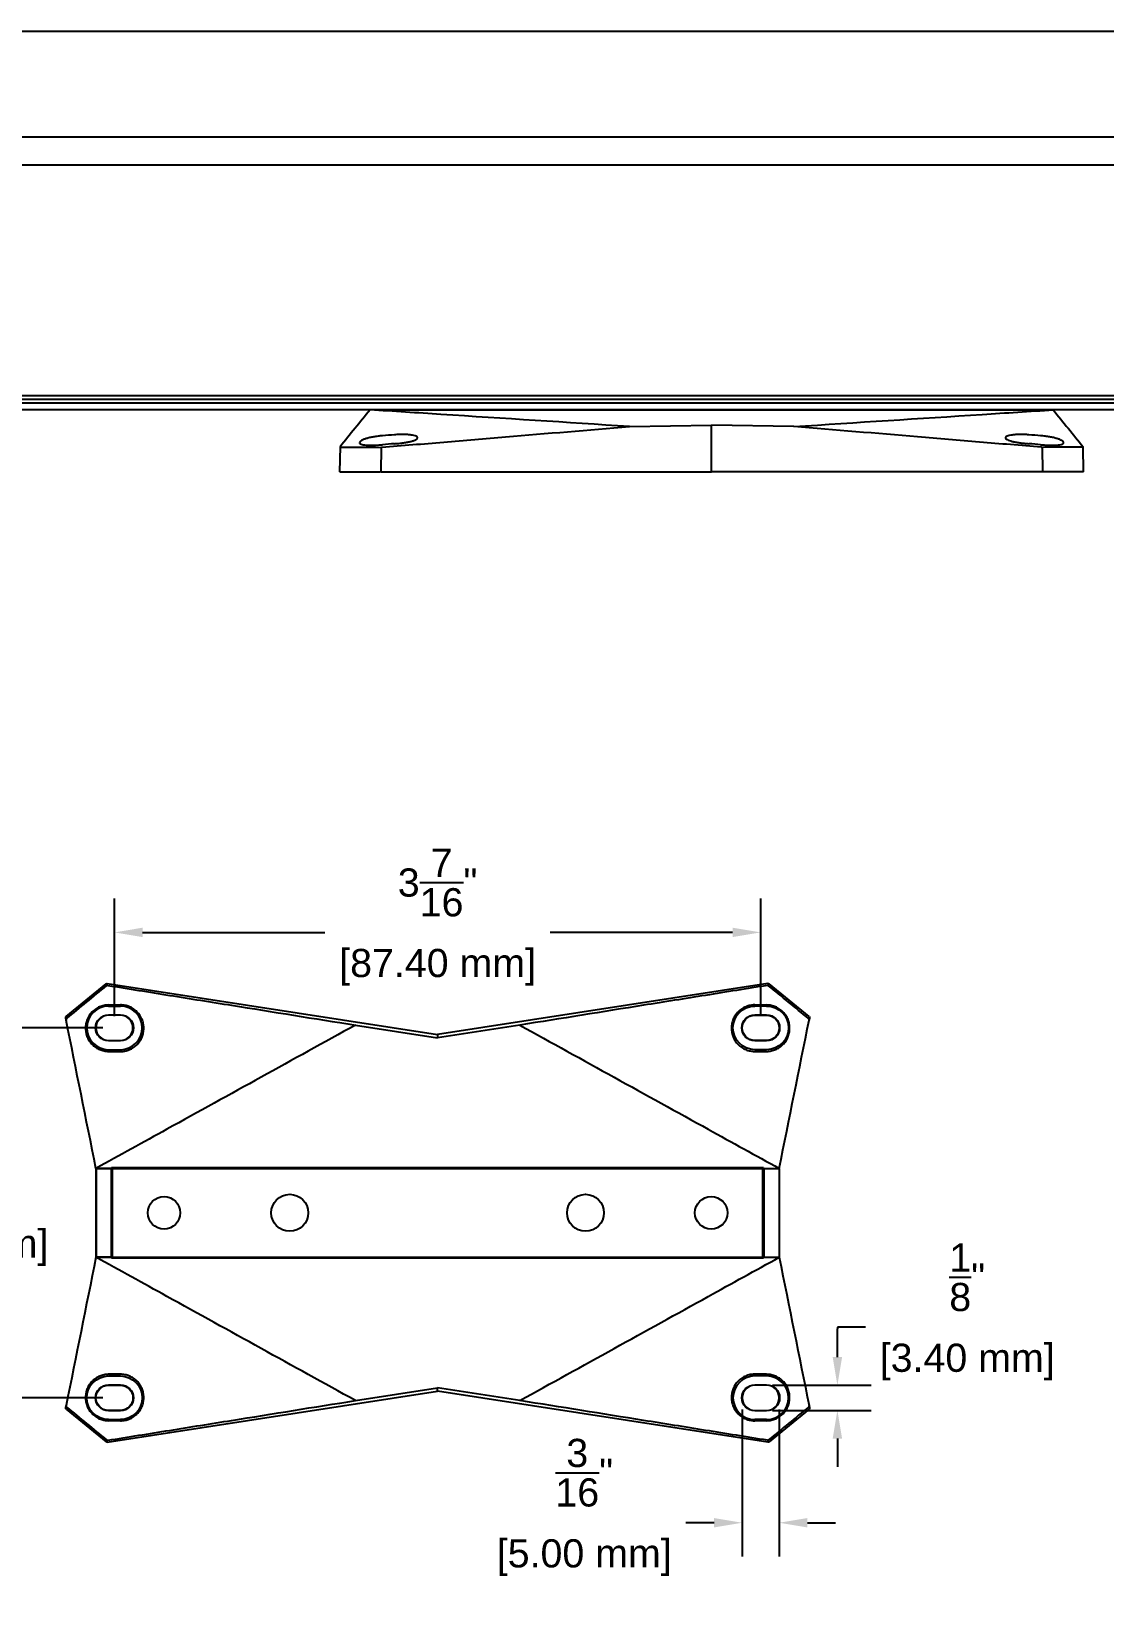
# Model space of a CAD drawing. Header units: inches. Extents: x -2 to 16.2, y -1 to 15.
# Drawn here: x 4.94 to 10.66, y 6.68 to 15.03 of the extents above; entities that cross this region are included whole.
import ezdxf

# ---------------------------------------------------------------- set-up
doc = ezdxf.new("R2010")
doc.units = ezdxf.units.IN
doc.header["$MEASUREMENT"] = 0
doc.layers.get('Defpoints').update_dxf_attribs({"color": 1})
doc.layers.add('Bracket', color=7, linetype='Continuous')
doc.layers.add('Graze 2.0', color=253, linetype='Continuous')
doc.styles.get("Standard").update_dxf_attribs({"font": 'Arial.ttf'})
doc.dimstyles.new('.1 DIM', dxfattribs={"dimscale": 0, "dimtxt": 0.15, "dimasz": 0.15, "dimexe": 0.18, "dimexo": 0.0625, "dimgap": 0.09, "dimtad": 0, "dimtih": 1, "dimtoh": 1, "dimdec": 5, "dimzin": 0, "dimdsep": 46, "dimlunit": 4, "dimtxsty": 'Standard', "dimcen": 0.09, "dimadec": 0, "dimazin": 0, "dimtfac": 1, "dimtdec": 5, "dimtofl": 0, "dimtmove": 0, "dimatfit": 3, "dimfxl": 1, "dimtolj": 1, "dimtzin": 0, "dimarcsym": 0})

# ---------------------------------------------------------------- blocks, each defined once
blk = doc.blocks.new('*D16')
at = {"layer": 'Defpoints', "color": 0, "lineweight": -2, "transparency": 16777216}
for p, q in [((5.3243, 9.7225), (4.3311, 9.7225)), ((4.5111, 9.5725), (4.5111, 9.1901)), ((4.5111, 7.9039), (4.5111, 8.2863)), ((5.3243, 7.7539), (4.3311, 7.7539))]:
    blk.add_line(p, q, dxfattribs=at)
at = {"layer": 'Defpoints', "color": 0, "transparency": 16777216}
for p in [(5.3868, 9.7225), (4.5111, 7.7539), (5.3868, 7.7539)]:
    blk.add_point(p, dxfattribs=at)
for points in [[(4.4861, 9.5725), (4.5361, 9.5725), (4.5111, 9.7225)], [(4.4861, 7.9039), (4.5361, 7.9039), (4.5111, 7.7539)]]:
    blk.add_solid(points, dxfattribs=at)
at = {"layer": 'Defpoints', "color": 0, "transparency": 16777216, "char_height": 0.15, "attachment_point": 5}
for s, insert in [('\\A1;1{\\H1x;\\S31/32;}"', (4.5111, 9.0047)), ('\\A1;[50.00 mm]', (4.5111, 8.5528))]:
    blk.add_mtext(s, dxfattribs=dict(at, insert=insert))
blk = doc.blocks.new('*D17')
at = {"layer": 'Defpoints', "color": 0, "lineweight": -2, "transparency": 16777216}
for p, q in [((5.3868, 9.785), (5.3868, 10.4106)), ((8.8276, 9.785), (8.8276, 10.4106)), ((5.5368, 10.2306), (6.5076, 10.2306)), ((8.6776, 10.2306), (7.7067, 10.2306))]:
    blk.add_line(p, q, dxfattribs=at)
at = {"layer": 'Defpoints', "color": 0, "transparency": 16777216}
for p in [(5.3868, 10.2306), (5.3868, 9.7225), (8.8276, 9.7225)]:
    blk.add_point(p, dxfattribs=at)
for points in [[(5.5368, 10.2556), (5.5368, 10.2056), (5.3868, 10.2306)], [(8.6776, 10.2556), (8.6776, 10.2056), (8.8276, 10.2306)]]:
    blk.add_solid(points, dxfattribs=at)
at = {"layer": 'Defpoints', "color": 0, "transparency": 16777216, "char_height": 0.15, "attachment_point": 5}
for s, insert in [('\\A1;3{\\H1x;\\S7/16;}"', (7.1072, 10.496)), ('\\A1;[87.40 mm]', (7.1072, 10.0451))]:
    blk.add_mtext(s, dxfattribs=dict(at, insert=insert))
blk = doc.blocks.new('*D18')
at = {"layer": 'Defpoints', "color": 0, "lineweight": -2, "transparency": 16777216}
for p, q in [((9.3858, 8.13), (9.2358, 8.13)), ((9.2358, 8.13), (9.2358, 8.1209)), ((9.2358, 7.9709), (9.2358, 8.1209)), ((8.8901, 7.8209), (9.4158, 7.8209)), ((8.8901, 7.687), (9.4158, 7.687)), ((9.2358, 7.537), (9.2358, 7.387))]:
    blk.add_line(p, q, dxfattribs=at)
at = {"layer": 'Defpoints', "color": 0, "transparency": 16777216}
for p in [(8.8276, 7.8209), (8.8276, 7.687), (9.2358, 7.687)]:
    blk.add_point(p, dxfattribs=at)
for points in [[(9.2108, 7.9709), (9.2608, 7.9709), (9.2358, 7.8209)], [(9.2108, 7.537), (9.2608, 7.537), (9.2358, 7.687)]]:
    blk.add_solid(points, dxfattribs=at)
at = {"layer": 'Defpoints', "color": 0, "transparency": 16777216, "char_height": 0.15, "attachment_point": 5}
for s, insert in [('\\A1;{\\H1x;\\S1/8;}"', (9.9271, 8.3954)), ('\\A1;[3.40 mm]', (9.9271, 7.9445))]:
    blk.add_mtext(s, dxfattribs=dict(at, insert=insert))
blk = doc.blocks.new('*D19')
at = {"layer": 'Defpoints', "color": 0, "lineweight": -2, "transparency": 16777216}
for p, q in [((8.7292, 7.6914), (8.7292, 6.909)), ((8.926, 7.6914), (8.926, 6.909)), ((8.5792, 7.089), (8.4292, 7.089)), ((9.076, 7.089), (9.226, 7.089))]:
    blk.add_line(p, q, dxfattribs=at)
at = {"layer": 'Defpoints', "color": 0, "transparency": 16777216}
for p in [(8.7292, 7.7539), (8.926, 7.7539), (8.7292, 7.089)]:
    blk.add_point(p, dxfattribs=at)
for points in [[(8.5792, 7.114), (8.5792, 7.064), (8.7292, 7.089)], [(9.076, 7.114), (9.076, 7.064), (8.926, 7.089)]]:
    blk.add_solid(points, dxfattribs=at)
at = {"layer": 'Defpoints', "color": 0, "transparency": 16777216, "char_height": 0.15, "attachment_point": 5}
for s, insert in [('\\A1;{\\H1x;\\S3/16;}"', (7.888, 7.3555)), ('\\A1;[5.00 mm]', (7.888, 6.9036))]:
    blk.add_mtext(s, dxfattribs=dict(at, insert=insert))

msp = doc.modelspace()

# ---------------------------------------------------------------- linework, layer by layer
at = {"layer": 'Bracket'}
for p, q in [((6.747282, 13.011485), (6.747282, 13.011485)), ((6.747287, 13.011485), (6.747282, 13.011485)), ((6.747283, 13.011485), (6.747285, 13.011485)), ((6.747287, 13.011485), (6.747285, 13.011485)), ((6.830047, 13.011485), (6.747287, 13.011485)), ((6.830047, 13.011485), (6.830055, 13.011042)), ((6.830055, 13.011042), (10.302214, 13.011042)), ((10.302214, 13.011042), (10.302222, 13.011485)), ((10.302222, 13.011485), (10.384982, 13.011485)), ((10.384982, 13.011485), (10.384984, 13.011485)), ((10.384982, 13.011485), (10.384986, 13.011485)), ((10.384986, 13.011485), (10.384984, 13.011485)), ((10.384986, 13.011485), (10.384986, 13.011485)), ((8.128543, 12.922494), (8.566134, 12.930445)), ((8.566134, 12.680777), (8.566134, 12.930445)), ((9.003726, 12.922494), (8.566134, 12.930445)), ((6.587818, 12.814098), (6.585732, 12.680777)), ((6.806787, 12.811813), (6.804147, 12.680777)), ((10.325482, 12.811813), (10.328122, 12.680777)), ((10.544419, 12.814227), (10.544289, 12.814449)), ((10.544451, 12.814093), (10.544451, 12.814098)), ((10.544451, 12.814093), (10.544451, 12.814098)), ((10.544451, 12.814093), (10.544451, 12.814098)), ((10.546536, 12.680777), (10.544451, 12.814094)), ((6.588624, 12.680777), (6.585732, 12.680777)), ((6.588624, 12.680777), (6.801436, 12.680777)), ((6.807609, 12.680777), (6.801436, 12.680777)), ((6.807609, 12.680777), (8.566134, 12.680777)), ((10.32466, 12.680777), (8.566134, 12.680777)), ((10.330833, 12.680777), (10.32466, 12.680777)), ((10.543644, 12.680777), (10.330833, 12.680777)), ((10.546536, 12.680777), (10.543644, 12.680777)), ((5.129682, 9.782396), (5.342493, 9.95654)), ((5.348043, 9.948354), (5.345401, 9.958039)), ((5.348667, 9.958224), (7.107192, 9.686651)), ((8.865717, 9.958224), (7.107192, 9.686651)), ((8.868983, 9.958039), (8.866341, 9.948354)), ((9.084702, 9.782396), (8.871891, 9.95654)), ((5.129037, 9.76435), (5.126946, 9.774717)), ((5.355269, 9.83868), (5.418261, 9.83868)), ((5.355269, 9.79174), (5.418261, 9.79174)), ((5.418261, 9.789467), (5.355269, 9.789467)), ((8.859115, 9.83868), (8.796123, 9.83868)), ((8.796123, 9.79174), (8.859115, 9.79174)), ((8.796123, 9.789467), (8.859115, 9.789467)), ((9.087438, 9.774717), (9.085347, 9.76435)), ((6.6696, 9.737126), (7.107192, 9.668985)), ((7.544784, 9.737126), (7.107192, 9.668985)), ((7.107192, 9.686651), (7.107192, 9.668985)), ((5.355269, 9.655609), (5.418261, 9.655609)), ((5.418261, 9.653336), (5.355269, 9.653336)), ((5.355269, 9.606397), (5.418261, 9.606397)), ((8.859115, 9.655609), (8.796123, 9.655609)), ((8.859115, 9.653336), (8.796123, 9.653336)), ((8.859115, 9.606397), (8.796123, 9.606397)), ((5.28833, 8.974461), (5.28833, 8.502021)), ((5.288345, 8.974511), (5.28834, 8.974511)), ((5.28834, 8.97451), (5.28834, 8.974511)), ((5.28834, 8.97451), (5.288345, 8.974511)), ((5.28834, 8.97451), (5.288342, 8.97451)), ((5.28834, 8.97451), (5.288345, 8.974508)), ((5.28834, 8.97451), (5.28834, 8.974508)), ((5.288345, 8.974508), (5.28834, 8.974508)), ((5.288345, 8.974511), (5.288342, 8.97451)), ((5.288345, 8.974508), (5.288342, 8.97451)), ((5.371105, 8.974511), (5.288345, 8.974511)), ((5.371105, 8.974508), (5.288345, 8.974508)), ((5.288431, 8.974461), (5.371105, 8.974461)), ((5.288431, 8.974461), (5.288431, 8.502021)), ((5.371112, 8.978309), (5.371105, 8.974511)), ((5.371105, 8.974508), (5.371105, 8.974461)), ((5.371105, 8.502021), (5.371105, 8.974461)), ((5.371112, 8.978309), (5.374912, 8.97451)), ((8.843272, 8.978309), (5.371112, 8.978309)), ((5.374912, 8.97451), (5.374912, 8.501972)), ((5.374912, 8.97451), (8.839472, 8.97451)), ((8.843272, 8.978309), (8.839472, 8.97451)), ((8.839472, 8.501972), (8.839472, 8.97451)), ((8.843279, 8.974511), (8.843272, 8.978309)), ((8.843279, 8.974511), (8.926039, 8.974511)), ((8.843279, 8.974461), (8.843279, 8.974508)), ((8.843279, 8.974508), (8.926039, 8.974508)), ((8.843279, 8.974461), (8.925953, 8.974461)), ((8.843279, 8.974461), (8.843279, 8.502021)), ((8.925953, 8.974461), (8.925953, 8.502021)), ((8.926039, 8.974511), (8.926044, 8.974511)), ((8.926039, 8.974511), (8.926042, 8.97451)), ((8.926044, 8.97451), (8.926039, 8.974511)), ((8.926039, 8.974508), (8.926042, 8.97451)), ((8.926044, 8.97451), (8.926039, 8.974508)), ((8.926039, 8.974508), (8.926044, 8.974508)), ((8.926044, 8.97451), (8.926042, 8.97451)), ((8.926044, 8.97451), (8.926044, 8.974511)), ((8.926044, 8.97451), (8.926044, 8.974508)), ((8.926054, 8.974461), (8.926054, 8.502021)), ((5.28834, 8.501972), (5.28834, 8.501973)), ((5.28834, 8.501972), (5.288345, 8.501973)), ((5.288345, 8.501973), (5.28834, 8.501973)), ((5.28834, 8.501972), (5.288342, 8.501972)), ((5.28834, 8.501972), (5.28834, 8.501971)), ((5.28834, 8.501972), (5.288345, 8.501971)), ((5.288345, 8.501971), (5.28834, 8.501971)), ((5.288345, 8.501973), (5.288342, 8.501972)), ((5.288345, 8.501971), (5.288342, 8.501972)), ((5.371105, 8.501973), (5.288345, 8.501973)), ((5.371105, 8.501971), (5.288345, 8.501971)), ((5.288431, 8.502021), (5.371105, 8.502021)), ((5.371105, 8.502021), (5.371105, 8.501973)), ((5.371105, 8.501971), (5.371112, 8.498172)), ((5.371112, 8.498172), (5.374912, 8.501972)), ((5.371112, 8.498172), (8.843272, 8.498172)), ((5.374912, 8.501972), (8.839472, 8.501972)), ((8.843272, 8.498172), (8.839472, 8.501972)), ((8.843272, 8.498172), (8.843279, 8.501971)), ((8.843279, 8.501973), (8.843279, 8.502021)), ((8.843279, 8.502021), (8.925953, 8.502021)), ((8.843279, 8.501973), (8.926039, 8.501973)), ((8.843279, 8.501971), (8.926039, 8.501971)), ((8.926039, 8.501973), (8.926044, 8.501973)), ((8.926039, 8.501973), (8.926042, 8.501972)), ((8.926044, 8.501972), (8.926039, 8.501973)), ((8.926039, 8.501971), (8.926042, 8.501972)), ((8.926044, 8.501972), (8.926039, 8.501971)), ((8.926039, 8.501971), (8.926044, 8.501971)), ((8.926044, 8.501972), (8.926042, 8.501972)), ((8.926044, 8.501972), (8.926044, 8.501973)), ((8.926044, 8.501972), (8.926044, 8.501971)), ((5.355269, 7.870085), (5.418261, 7.870085)), ((8.859115, 7.870085), (8.796123, 7.870085)), ((5.348667, 7.518258), (7.107192, 7.789831)), ((5.355269, 7.823145), (5.418261, 7.823145)), ((5.355269, 7.820872), (5.418261, 7.820872)), ((6.6696, 7.739355), (7.107192, 7.807496)), ((7.107192, 7.789831), (7.107192, 7.807496)), ((7.544784, 7.739355), (7.107192, 7.807496)), ((8.865717, 7.518258), (7.107192, 7.789831)), ((8.796123, 7.823145), (8.859115, 7.823145)), ((8.859115, 7.820872), (8.796123, 7.820872)), ((5.126946, 7.701764), (5.129037, 7.712131)), ((5.129682, 7.694086), (5.342493, 7.519941)), ((5.418261, 7.687014), (5.355269, 7.687014)), ((5.418261, 7.684741), (5.355269, 7.684741)), ((8.796123, 7.687014), (8.859115, 7.687014)), ((8.859115, 7.684741), (8.796123, 7.684741)), ((9.084702, 7.694086), (8.871891, 7.519941)), ((9.085347, 7.712131), (9.087438, 7.701764)), ((5.355269, 7.637802), (5.418261, 7.637802)), ((8.859115, 7.637802), (8.796123, 7.637802)), ((5.345401, 7.518442), (5.348043, 7.528128)), ((8.866341, 7.528127), (8.868983, 7.518442))]:
    msp.add_line(p, q, dxfattribs=at)
for centre, radius in [((5.650502, 8.738236), 0.086614), ((6.319792, 8.73829), 0.098425), ((7.894592, 8.73829), 0.098425), ((8.563882, 8.738236), 0.086614)]:
    msp.add_circle(centre, radius, dxfattribs=at)
for centre, radius, start, end in [((5.355269, 9.722538), 0.116141, 90, 270), ((5.355269, 9.722538), 0.066929, 90, 270), ((5.418261, 9.722538), 0.116141, 270, 90), ((5.418261, 9.722538), 0.066929, 270, 90), ((8.796123, 7.753943), 0.116141, 90, 270), ((8.859115, 7.753943), 0.116141, 270, 90), ((8.796123, 7.753943), 0.066929, 90, 270), ((8.859115, 7.753943), 0.066929, 270, 90)]:
    msp.add_arc(centre, radius, start, end, dxfattribs=at)
at = {"layer": 'Bracket', "extrusion": (0, 6.12303e-17, -1)}
for centre, radius, start, end in [((-5.355269, 9.722538), 0.069202, 270, 90), ((-5.418261, 9.722538), 0.069202, 90, 270), ((-8.796123, 9.722538), 0.116141, 270, 90), ((-8.796123, 9.722538), 0.069202, 270, 90), ((-8.859115, 9.722538), 0.116141, 90, 270), ((-8.859115, 9.722538), 0.069202, 90, 270), ((-5.355269, 7.753943), 0.069202, 270, 90), ((-5.418261, 7.753943), 0.069202, 90, 270), ((-8.796123, 7.753943), 0.069202, 270, 90), ((-8.859115, 7.753943), 0.069202, 90, 270)]:
    msp.add_arc(centre, radius, start, end, dxfattribs=at)
at = {"layer": 'Bracket', "extrusion": (0, 0, -1)}
for centre, radius, start, end in [((-8.796123, 9.722538), 0.066929, 270, 90), ((-8.859115, 9.722538), 0.066929, 90, 270), ((-5.355269, 7.753943), 0.116141, 270, 90), ((-5.418261, 7.753943), 0.116141, 90, 270), ((-5.355269, 7.753943), 0.066929, 270, 90), ((-5.418261, 7.753943), 0.066929, 90, 270)]:
    msp.add_arc(centre, radius, start, end, dxfattribs=at)
at = {"layer": 'Bracket', "extrusion": (-6.16298e-33, -1.4456e-16, -1)}
for centre, major_axis in [((5.347479, 9.95042), (0.002078, -0.007619)), ((8.866905, 7.526061), (-0.002078, 0.007619))]:
    msp.add_ellipse(centre, major_axis=major_axis, ratio=0.99708165, start_param=2.72316686, end_param=3.56001844, dxfattribs=at)
at = {"layer": 'Bracket', "extrusion": (6.16298e-33, -1.4456e-16, -1)}
for centre, major_axis in [((8.866905, 9.95042), (-0.002078, -0.007619)), ((5.347479, 7.526061), (0.002078, 0.007619))]:
    msp.add_ellipse(centre, major_axis=major_axis, ratio=0.99708165, start_param=2.72316686, end_param=3.56001844, dxfattribs=at)
at = {"layer": 'Bracket', "extrusion": (1.84889e-32, -1.4456e-16, -1)}
msp.add_ellipse((5.134665, 9.776274), major_axis=(0.001562, -0.007743), ratio=0.99688488, start_param=1.57079633, end_param=2.65609944, dxfattribs=at)
at = {"layer": 'Bracket', "extrusion": (-1.84889e-32, -1.4456e-16, -1)}
msp.add_ellipse((9.079719, 9.776274), major_axis=(-0.001562, -0.007743), ratio=0.99688488, start_param=3.62708587, end_param=4.71238898, dxfattribs=at)
at = {"layer": 'Bracket', "extrusion": (2.46519e-32, -1.4456e-16, -1)}
msp.add_ellipse((5.134665, 7.700207), major_axis=(0.001562, 0.007743), ratio=0.99688488, start_param=3.62708587, end_param=4.71238898, dxfattribs=at)
at = {"layer": 'Bracket', "extrusion": (8.01187e-32, -1.4456e-16, -1)}
msp.add_ellipse((9.079719, 7.700207), major_axis=(-0.001562, 0.007743), ratio=0.99688488, start_param=1.57079633, end_param=2.65609944, dxfattribs=at)
at = {"layer": 'Bracket'}
for points in [[(6.747282, 13.011485), (6.694181, 12.945806), (6.64108, 12.880128), (6.58798, 12.814449)], [(6.747282, 13.011485), (6.747279, 13.011481), (6.747276, 13.011477), (6.747273, 13.011473)], [(10.384986, 13.011485), (10.438087, 12.945806), (10.491188, 12.880128), (10.544289, 12.814449)], [(10.384986, 13.011485), (10.38499, 13.011481), (10.384993, 13.011477), (10.384996, 13.011473)], [(6.877203, 12.878571), (6.856202, 12.876955), (6.835205, 12.875297), (6.814211, 12.873584)], [(10.318057, 12.873584), (10.297064, 12.875297), (10.276066, 12.876955), (10.255065, 12.878571)], [(6.58798, 12.814449), (6.587414, 12.81375), (6.588414, 12.813248), (6.590696, 12.813227)], [(6.590696, 12.813227), (6.661814, 12.812558), (6.732942, 12.812112), (6.804075, 12.811753)], [(6.804075, 12.811753), (6.805791, 12.811745), (6.808071, 12.81185), (6.810254, 12.812038)], [(6.877203, 12.830904), (6.8562, 12.829317), (6.835202, 12.827663), (6.814211, 12.825912)], [(10.318057, 12.825912), (10.297067, 12.827663), (10.276068, 12.829317), (10.255065, 12.830904)], [(10.322015, 12.812038), (10.324197, 12.81185), (10.326477, 12.811745), (10.328194, 12.811753)], [(10.541573, 12.813227), (10.470455, 12.812558), (10.399327, 12.812112), (10.328194, 12.811753)], [(10.541573, 12.813227), (10.543421, 12.813244), (10.54443, 12.813578), (10.544443, 12.814077)], [(5.131754, 9.772123), (5.202871, 9.83038), (5.274, 9.888625), (5.345132, 9.946865)], [(5.351311, 9.948528), (5.349129, 9.948878), (5.346849, 9.948271), (5.345132, 9.946865)], [(8.869252, 9.946865), (8.867535, 9.948271), (8.865255, 9.948878), (8.863073, 9.948528)], [(9.08263, 9.772123), (9.011513, 9.83038), (8.940384, 9.888625), (8.869252, 9.946865)], [(5.131754, 9.772123), (5.129475, 9.770257), (5.128472, 9.767151), (5.129037, 9.76435)], [(5.28834, 8.974511), (5.235239, 9.237791), (5.182138, 9.50107), (5.129037, 9.76435)], [(5.355269, 9.844277), (5.376259, 9.8444), (5.397258, 9.844515), (5.418261, 9.844626)], [(8.796123, 9.844626), (8.817126, 9.844515), (8.838125, 9.8444), (8.859115, 9.844277)], [(8.926044, 8.974511), (8.979145, 9.237791), (9.032246, 9.50107), (9.085347, 9.76435)], [(9.085347, 9.76435), (9.085912, 9.767155), (9.084912, 9.770254), (9.08263, 9.772123)], [(5.355269, 9.597465), (5.376262, 9.597346), (5.39726, 9.59723), (5.418261, 9.597117)], [(8.796123, 9.597117), (8.817124, 9.59723), (8.838122, 9.597346), (8.859115, 9.597465)], [(5.28834, 8.974508), (5.288337, 8.974492), (5.288333, 8.974477), (5.28833, 8.974461)], [(5.288431, 8.974461), (5.288397, 8.974461), (5.288364, 8.974461), (5.28833, 8.974461)], [(5.288431, 8.974461), (5.288402, 8.974477), (5.288373, 8.974492), (5.288345, 8.974508)], [(8.925953, 8.974461), (8.925982, 8.974477), (8.926011, 8.974492), (8.926039, 8.974508)], [(8.926054, 8.974461), (8.92602, 8.974461), (8.925987, 8.974461), (8.925953, 8.974461)], [(8.926044, 8.974508), (8.926047, 8.974492), (8.926051, 8.974477), (8.926054, 8.974461)], [(5.28834, 8.501971), (5.235239, 8.238691), (5.182138, 7.975411), (5.129037, 7.712131)], [(5.288431, 8.502021), (5.288397, 8.502021), (5.288364, 8.502021), (5.28833, 8.502021)], [(5.28834, 8.501973), (5.288337, 8.501989), (5.288333, 8.502005), (5.28833, 8.502021)], [(5.288431, 8.502021), (5.288402, 8.502005), (5.288373, 8.501989), (5.288345, 8.501973)], [(8.925953, 8.502021), (8.925982, 8.502005), (8.926011, 8.501989), (8.926039, 8.501973)], [(8.926054, 8.502021), (8.92602, 8.502021), (8.925987, 8.502021), (8.925953, 8.502021)], [(8.926044, 8.501973), (8.926047, 8.501989), (8.926051, 8.502005), (8.926054, 8.502021)], [(8.926044, 8.501971), (8.979145, 8.238691), (9.032246, 7.975411), (9.085347, 7.712131)], [(5.418261, 7.879365), (5.39726, 7.879252), (5.376262, 7.879136), (5.355269, 7.879016)], [(8.859115, 7.879016), (8.838122, 7.879136), (8.817124, 7.879252), (8.796123, 7.879365)], [(5.129037, 7.712131), (5.128472, 7.709326), (5.129472, 7.706227), (5.131754, 7.704358)], [(5.131754, 7.704358), (5.202871, 7.646102), (5.274, 7.587857), (5.345132, 7.529616)], [(9.08263, 7.704358), (9.011513, 7.646102), (8.940384, 7.587857), (8.869252, 7.529616)], [(9.08263, 7.704358), (9.084909, 7.706224), (9.085912, 7.70933), (9.085347, 7.712131)], [(5.418261, 7.631855), (5.397258, 7.631966), (5.376259, 7.632082), (5.355269, 7.632204)], [(8.859115, 7.632204), (8.838125, 7.632082), (8.817126, 7.631966), (8.796123, 7.631855)], [(5.345132, 7.529616), (5.346849, 7.528211), (5.349129, 7.527603), (5.351311, 7.527953)], [(8.863073, 7.527953), (8.865255, 7.527603), (8.867535, 7.528211), (8.869252, 7.529616)]]:
    msp.add_open_spline(points, degree=3, dxfattribs=at)
for points, knots in [([(8.128543, 12.922494), (7.794093, 12.944042), (7.459642, 12.96559), (6.999224, 12.995254), (6.873255, 13.003369), (6.747287, 13.011485)], [0, 0, 0, 0, 0.72640451, 0.72640451, 1, 1, 1, 1]), ([(9.003726, 12.922494), (9.338176, 12.944042), (9.672626, 12.96559), (10.133045, 12.995254), (10.259013, 13.003369), (10.384982, 13.011485)], [0, 0, 0, 0, 0.72640451, 0.72640451, 1, 1, 1, 1]), ([(6.814211, 12.873584), (6.806022, 12.872916), (6.797993, 12.872079), (6.782243, 12.870084), (6.774439, 12.86891), (6.759618, 12.866304), (6.752609, 12.864879), (6.739374, 12.861794), (6.733139, 12.860124), (6.721965, 12.856694), (6.716953, 12.854917), (6.708095, 12.851253), (6.704331, 12.849395), (6.698246, 12.845725), (6.695886, 12.843891), (6.69266, 12.840307), (6.691821, 12.838595), (6.691653, 12.835348), (6.692345, 12.833797), (6.695277, 12.830991), (6.697491, 12.829736), (6.703425, 12.827525), (6.707194, 12.826566), (6.715972, 12.825022), (6.720999, 12.824424), (6.732364, 12.823552), (6.738653, 12.823286), (6.752007, 12.823064), (6.75918, 12.823106), (6.774237, 12.823469), (6.781971, 12.823785), (6.797836, 12.824662), (6.806023, 12.825229), (6.814211, 12.825912)], [0, 0, 0, 0, 0.0625, 0.0625, 0.125, 0.125, 0.1875, 0.1875, 0.25, 0.25, 0.3125, 0.3125, 0.375, 0.375, 0.4375, 0.4375, 0.5, 0.5, 0.5625, 0.5625, 0.625, 0.625, 0.6875, 0.6875, 0.75, 0.75, 0.8125, 0.8125, 0.875, 0.875, 0.9375, 0.9375, 1, 1, 1, 1]), ([(6.810254, 12.812038), (6.920089, 12.821481), (7.029944, 12.830715), (7.249655, 12.849163), (7.359514, 12.85835), (7.689094, 12.885882), (7.908818, 12.904191), (8.128543, 12.922494)], [0, 0, 0, 0, 0.25, 0.25, 0.5, 0.5, 1, 1, 1, 1]), ([(6.877203, 12.830904), (6.885464, 12.831529), (6.893578, 12.832264), (6.909526, 12.83396), (6.917444, 12.834932), (6.932501, 12.837066), (6.939634, 12.838223), (6.953118, 12.840731), (6.95948, 12.84209), (6.970876, 12.844906), (6.975989, 12.846377), (6.985019, 12.849457), (6.988841, 12.851037), (6.995011, 12.854223), (6.997396, 12.855851), (7.000613, 12.859099), (7.001433, 12.860695), (7.001529, 12.86383), (7.000781, 12.865384), (6.997738, 12.868318), (6.995462, 12.869704), (6.989382, 12.872304), (6.985545, 12.873519), (6.976637, 12.875656), (6.971537, 12.876594), (6.959992, 12.878187), (6.953651, 12.878824), (6.940132, 12.87975), (6.932843, 12.880045), (6.917625, 12.88026), (6.909805, 12.880183), (6.893748, 12.879659), (6.885465, 12.879207), (6.877203, 12.878571)], [0, 0, 0, 0, 0.0625, 0.0625, 0.125, 0.125, 0.1875, 0.1875, 0.25, 0.25, 0.3125, 0.3125, 0.375, 0.375, 0.4375, 0.4375, 0.5, 0.5, 0.5625, 0.5625, 0.625, 0.625, 0.6875, 0.6875, 0.75, 0.75, 0.8125, 0.8125, 0.875, 0.875, 0.9375, 0.9375, 1, 1, 1, 1]), ([(10.322015, 12.812038), (10.21218, 12.821481), (10.102325, 12.830715), (9.882614, 12.849163), (9.772755, 12.85835), (9.443175, 12.885882), (9.223451, 12.904191), (9.003726, 12.922494)], [0, 0, 0, 0, 0.25, 0.25, 0.5, 0.5, 1, 1, 1, 1]), ([(10.255065, 12.878571), (10.246806, 12.879206), (10.238671, 12.879652), (10.22264, 12.88018), (10.214658, 12.88026), (10.199499, 12.880046), (10.192307, 12.879759), (10.178695, 12.878832), (10.172301, 12.878188), (10.155136, 12.875826), (10.145972, 12.873615), (10.136856, 12.869729), (10.134526, 12.868315), (10.131483, 12.865378), (10.130746, 12.863857), (10.130828, 12.860711), (10.13167, 12.859084), (10.134861, 12.855863), (10.137203, 12.854254), (10.146538, 12.849425), (10.155575, 12.846345), (10.17282, 12.842081), (10.179054, 12.840751), (10.192474, 12.83825), (10.19975, 12.837069), (10.214783, 12.834938), (10.222541, 12.833983), (10.238542, 12.832278), (10.246806, 12.831529), (10.255065, 12.830904)], [0, 0, 0, 0, 0.0625, 0.0625, 0.125, 0.125, 0.1875, 0.1875, 0.25, 0.25, 0.375, 0.375, 0.4375, 0.4375, 0.5, 0.5, 0.5625, 0.5625, 0.625, 0.625, 0.75, 0.75, 0.8125, 0.8125, 0.875, 0.875, 0.9375, 0.9375, 1, 1, 1, 1]), ([(10.318057, 12.825912), (10.326244, 12.825229), (10.334297, 12.824671), (10.350146, 12.823792), (10.358026, 12.823469), (10.373007, 12.823107), (10.380108, 12.823064), (10.393532, 12.823283), (10.399856, 12.823551), (10.416797, 12.824844), (10.425819, 12.826408), (10.434731, 12.829714), (10.436994, 12.830992), (10.439926, 12.8338), (10.440611, 12.835322), (10.440455, 12.838581), (10.43959, 12.840329), (10.436392, 12.843879), (10.434065, 12.845698), (10.427929, 12.849402), (10.424147, 12.851263), (10.415386, 12.854889), (10.410368, 12.856674), (10.399071, 12.860142), (10.392951, 12.861778), (10.379789, 12.864851), (10.372666, 12.866301), (10.357835, 12.868909), (10.350185, 12.870062), (10.334417, 12.872064), (10.326246, 12.872916), (10.318057, 12.873584)], [0, 0, 0, 0, 0.0625, 0.0625, 0.125, 0.125, 0.1875, 0.1875, 0.25, 0.25, 0.375, 0.375, 0.4375, 0.4375, 0.5, 0.5, 0.5625, 0.5625, 0.625, 0.625, 0.6875, 0.6875, 0.75, 0.75, 0.8125, 0.8125, 0.875, 0.875, 0.9375, 0.9375, 1, 1, 1, 1]), ([(5.351311, 9.948528), (5.461147, 9.930898), (5.571001, 9.913279), (5.790712, 9.878043), (5.900572, 9.860428), (6.230152, 9.807582), (6.449876, 9.772354), (6.6696, 9.737126)], [0, 0, 0, 0, 0.25, 0.25, 0.5, 0.5, 1, 1, 1, 1]), ([(8.863073, 9.948528), (8.753237, 9.930898), (8.643383, 9.913279), (8.423672, 9.878043), (8.313812, 9.860428), (7.984232, 9.807582), (7.764508, 9.772354), (7.544784, 9.737126)], [0, 0, 0, 0, 0.25, 0.25, 0.5, 0.5, 1, 1, 1, 1]), ([(5.355269, 9.844277), (5.347082, 9.844229), (5.339029, 9.843373), (5.323181, 9.840097), (5.3153, 9.837636), (5.300319, 9.831255), (5.293218, 9.827361), (5.279794, 9.818169), (5.27347, 9.812841), (5.25653, 9.795441), (5.247507, 9.781479), (5.238595, 9.7591), (5.236333, 9.751271), (5.233401, 9.735482), (5.232716, 9.727552), (5.232872, 9.711621), (5.233736, 9.703583), (5.236934, 9.688079), (5.239261, 9.68053), (5.245397, 9.665842), (5.249179, 9.658802), (5.257941, 9.645679), (5.262958, 9.639521), (5.274255, 9.628146), (5.280375, 9.623082), (5.293537, 9.614172), (5.300661, 9.610294), (5.315492, 9.60403), (5.323141, 9.601649), (5.338909, 9.598386), (5.34708, 9.597512), (5.355269, 9.597465)], [0, 0, 0, 0, 0.0625, 0.0625, 0.125, 0.125, 0.1875, 0.1875, 0.25, 0.25, 0.375, 0.375, 0.4375, 0.4375, 0.5, 0.5, 0.5625, 0.5625, 0.625, 0.625, 0.6875, 0.6875, 0.75, 0.75, 0.8125, 0.8125, 0.875, 0.875, 0.9375, 0.9375, 1, 1, 1, 1]), ([(5.418261, 9.597117), (5.426521, 9.597072), (5.434656, 9.597849), (5.450686, 9.600989), (5.458669, 9.603396), (5.473828, 9.609684), (5.481019, 9.613543), (5.494631, 9.622688), (5.501025, 9.627986), (5.518191, 9.64533), (5.527354, 9.659268), (5.53647, 9.681702), (5.538801, 9.689575), (5.541843, 9.705432), (5.54258, 9.713422), (5.542498, 9.729524), (5.541656, 9.737653), (5.538466, 9.753357), (5.536123, 9.76102), (5.526788, 9.783424), (5.517751, 9.796944), (5.500506, 9.814183), (5.494272, 9.819294), (5.480852, 9.828268), (5.473577, 9.832162), (5.458544, 9.838374), (5.450786, 9.840719), (5.434784, 9.843874), (5.42652, 9.84467), (5.418261, 9.844626)], [0, 0, 0, 0, 0.0625, 0.0625, 0.125, 0.125, 0.1875, 0.1875, 0.25, 0.25, 0.375, 0.375, 0.4375, 0.4375, 0.5, 0.5, 0.5625, 0.5625, 0.625, 0.625, 0.75, 0.75, 0.8125, 0.8125, 0.875, 0.875, 0.9375, 0.9375, 1, 1, 1, 1]), ([(8.796123, 9.844626), (8.787862, 9.84467), (8.779748, 9.843891), (8.7638, 9.840771), (8.755883, 9.838389), (8.740825, 9.832171), (8.733692, 9.828363), (8.720208, 9.81937), (8.713847, 9.814149), (8.70245, 9.802762), (8.697338, 9.796552), (8.688307, 9.783082), (8.684485, 9.775945), (8.678316, 9.761163), (8.67593, 9.753418), (8.672713, 9.737576), (8.671893, 9.729604), (8.671798, 9.713561), (8.672545, 9.705403), (8.675588, 9.689558), (8.677865, 9.681845), (8.683945, 9.666839), (8.687781, 9.659532), (8.69669, 9.646), (8.701789, 9.639686), (8.713334, 9.628001), (8.719676, 9.622752), (8.733194, 9.613645), (8.740484, 9.609717), (8.755701, 9.603399), (8.763522, 9.601035), (8.779578, 9.597867), (8.787862, 9.597072), (8.796123, 9.597117)], [0, 0, 0, 0, 0.0625, 0.0625, 0.125, 0.125, 0.1875, 0.1875, 0.25, 0.25, 0.3125, 0.3125, 0.375, 0.375, 0.4375, 0.4375, 0.5, 0.5, 0.5625, 0.5625, 0.625, 0.625, 0.6875, 0.6875, 0.75, 0.75, 0.8125, 0.8125, 0.875, 0.875, 0.9375, 0.9375, 1, 1, 1, 1]), ([(8.859115, 9.597465), (8.867305, 9.597512), (8.875333, 9.598367), (8.891084, 9.601606), (8.898888, 9.604029), (8.913708, 9.610287), (8.920718, 9.614094), (8.933952, 9.623035), (8.940188, 9.628205), (8.951361, 9.639456), (8.956373, 9.645579), (8.965232, 9.658837), (8.968996, 9.665869), (8.975081, 9.680422), (8.97744, 9.688026), (8.980666, 9.703678), (8.981506, 9.711557), (8.981673, 9.727424), (8.980981, 9.7355), (8.978049, 9.751278), (8.975835, 9.75896), (8.969902, 9.773908), (8.966132, 9.781224), (8.957354, 9.794784), (8.952328, 9.801106), (8.940962, 9.812803), (8.934674, 9.818101), (8.921319, 9.827267), (8.914147, 9.831217), (8.899089, 9.837637), (8.891356, 9.840056), (8.87549, 9.843355), (8.867303, 9.844229), (8.859115, 9.844277)], [0, 0, 0, 0, 0.0625, 0.0625, 0.125, 0.125, 0.1875, 0.1875, 0.25, 0.25, 0.3125, 0.3125, 0.375, 0.375, 0.4375, 0.4375, 0.5, 0.5, 0.5625, 0.5625, 0.625, 0.625, 0.6875, 0.6875, 0.75, 0.75, 0.8125, 0.8125, 0.875, 0.875, 0.9375, 0.9375, 1, 1, 1, 1]), ([(6.6696, 9.737126), (6.33515, 9.55247), (6.0007, 9.367815), (5.540282, 9.11361), (5.414313, 9.04406), (5.288345, 8.974511)], [0, 0, 0, 0, 0.72640451, 0.72640451, 1, 1, 1, 1]), ([(7.544784, 9.737126), (7.879234, 9.55247), (8.213684, 9.367815), (8.674102, 9.11361), (8.800071, 9.04406), (8.926039, 8.974511)], [0, 0, 0, 0, 0.72640451, 0.72640451, 1, 1, 1, 1]), ([(6.6696, 7.739355), (6.33515, 7.924011), (6.0007, 8.108667), (5.540282, 8.362872), (5.414313, 8.432421), (5.288345, 8.501971)], [0, 0, 0, 0, 0.72640451, 0.72640451, 1, 1, 1, 1]), ([(7.544784, 7.739355), (7.879234, 7.924011), (8.213684, 8.108667), (8.674102, 8.362872), (8.800071, 8.432421), (8.926039, 8.501971)], [0, 0, 0, 0, 0.72640451, 0.72640451, 1, 1, 1, 1]), ([(5.355269, 7.879016), (5.347079, 7.878969), (5.339051, 7.878114), (5.3233, 7.874876), (5.315496, 7.872452), (5.300676, 7.866194), (5.293666, 7.862387), (5.280432, 7.853446), (5.274196, 7.848276), (5.263023, 7.837025), (5.258011, 7.830902), (5.249152, 7.817644), (5.245388, 7.810612), (5.239303, 7.796059), (5.236944, 7.788455), (5.233718, 7.772803), (5.232878, 7.764924), (5.232711, 7.749058), (5.233403, 7.740981), (5.236335, 7.725203), (5.238549, 7.717521), (5.244482, 7.702574), (5.248252, 7.695258), (5.25703, 7.681697), (5.262056, 7.675375), (5.273422, 7.663679), (5.27971, 7.658381), (5.293065, 7.649214), (5.300237, 7.645264), (5.315295, 7.638844), (5.323028, 7.636426), (5.338894, 7.633127), (5.347081, 7.632252), (5.355269, 7.632204)], [0, 0, 0, 0, 0.0625, 0.0625, 0.125, 0.125, 0.1875, 0.1875, 0.25, 0.25, 0.3125, 0.3125, 0.375, 0.375, 0.4375, 0.4375, 0.5, 0.5, 0.5625, 0.5625, 0.625, 0.625, 0.6875, 0.6875, 0.75, 0.75, 0.8125, 0.8125, 0.875, 0.875, 0.9375, 0.9375, 1, 1, 1, 1]), ([(5.418261, 7.631855), (5.426522, 7.631811), (5.434636, 7.63259), (5.450584, 7.63571), (5.458501, 7.638092), (5.473559, 7.64431), (5.480692, 7.648119), (5.494176, 7.657112), (5.500537, 7.662332), (5.511934, 7.673719), (5.517046, 7.679929), (5.526077, 7.693399), (5.529899, 7.700536), (5.536068, 7.715318), (5.538454, 7.723063), (5.541671, 7.738905), (5.542491, 7.746877), (5.542586, 7.76292), (5.541839, 7.771079), (5.538796, 7.786923), (5.536519, 7.794636), (5.530439, 7.809642), (5.526603, 7.816949), (5.517694, 7.830481), (5.512595, 7.836795), (5.50105, 7.848481), (5.494708, 7.853729), (5.48119, 7.862836), (5.4739, 7.866764), (5.458683, 7.873082), (5.450862, 7.875446), (5.434806, 7.878614), (5.426522, 7.879409), (5.418261, 7.879365)], [0, 0, 0, 0, 0.0625, 0.0625, 0.125, 0.125, 0.1875, 0.1875, 0.25, 0.25, 0.3125, 0.3125, 0.375, 0.375, 0.4375, 0.4375, 0.5, 0.5, 0.5625, 0.5625, 0.625, 0.625, 0.6875, 0.6875, 0.75, 0.75, 0.8125, 0.8125, 0.875, 0.875, 0.9375, 0.9375, 1, 1, 1, 1]), ([(8.796123, 7.879365), (8.787863, 7.879409), (8.779728, 7.878633), (8.763698, 7.875492), (8.755715, 7.873085), (8.740557, 7.866798), (8.733365, 7.862939), (8.719753, 7.853793), (8.713359, 7.848495), (8.696193, 7.831152), (8.68703, 7.817213), (8.677914, 7.794779), (8.675583, 7.786906), (8.672541, 7.771049), (8.671804, 7.763059), (8.671886, 7.746957), (8.672728, 7.738828), (8.675918, 7.723125), (8.678261, 7.715462), (8.687596, 7.693057), (8.696633, 7.679537), (8.713878, 7.662298), (8.720112, 7.657188), (8.733532, 7.648214), (8.740807, 7.64432), (8.75584, 7.638108), (8.763598, 7.635762), (8.7796, 7.632607), (8.787864, 7.631811), (8.796123, 7.631855)], [0, 0, 0, 0, 0.0625, 0.0625, 0.125, 0.125, 0.1875, 0.1875, 0.25, 0.25, 0.375, 0.375, 0.4375, 0.4375, 0.5, 0.5, 0.5625, 0.5625, 0.625, 0.625, 0.75, 0.75, 0.8125, 0.8125, 0.875, 0.875, 0.9375, 0.9375, 1, 1, 1, 1]), ([(8.859115, 7.632204), (8.867302, 7.632252), (8.875355, 7.633109), (8.891203, 7.636384), (8.899084, 7.638845), (8.914065, 7.645226), (8.921166, 7.64912), (8.93459, 7.658312), (8.940914, 7.66364), (8.957854, 7.68104), (8.966877, 7.695002), (8.975789, 7.717381), (8.978051, 7.72521), (8.980983, 7.740999), (8.981668, 7.748929), (8.981512, 7.764861), (8.980648, 7.772898), (8.97745, 7.788402), (8.975123, 7.795951), (8.968987, 7.81064), (8.965205, 7.817679), (8.956443, 7.830802), (8.951426, 7.83696), (8.940129, 7.848336), (8.934009, 7.853399), (8.920847, 7.862309), (8.913723, 7.866187), (8.898892, 7.872451), (8.891243, 7.874833), (8.875475, 7.878095), (8.867304, 7.878969), (8.859115, 7.879016)], [0, 0, 0, 0, 0.0625, 0.0625, 0.125, 0.125, 0.1875, 0.1875, 0.25, 0.25, 0.375, 0.375, 0.4375, 0.4375, 0.5, 0.5, 0.5625, 0.5625, 0.625, 0.625, 0.6875, 0.6875, 0.75, 0.75, 0.8125, 0.8125, 0.875, 0.875, 0.9375, 0.9375, 1, 1, 1, 1]), ([(5.351311, 7.527953), (5.461147, 7.545584), (5.571001, 7.563202), (5.790712, 7.598438), (5.900572, 7.616054), (6.230152, 7.6689), (6.449876, 7.704128), (6.6696, 7.739355)], [0, 0, 0, 0, 0.25, 0.25, 0.5, 0.5, 1, 1, 1, 1]), ([(8.863073, 7.527953), (8.753237, 7.545584), (8.643383, 7.563202), (8.423672, 7.598438), (8.313812, 7.616054), (7.984232, 7.6689), (7.764508, 7.704128), (7.544784, 7.739355)], [0, 0, 0, 0, 0.25, 0.25, 0.5, 0.5, 1, 1, 1, 1])]:
    msp.add_open_spline(points, degree=3, knots=knots, dxfattribs=at)
at = {"layer": 'Graze 2.0'}
for p, q in [((12.896843, 14.462581), (4.235426, 14.462581)), ((12.896843, 14.314213), (4.235426, 14.314213)), ((12.896843, 13.085508), (4.235426, 13.085508)), ((12.896843, 13.066214), (4.235426, 13.066214)), ((12.896843, 13.046058), (4.235426, 13.046058)), ((12.896843, 13.012261), (4.235426, 13.012261))]:
    msp.add_line(p, q, dxfattribs=at)
msp.add_open_spline([(12.98603, 15.025394), (4.146238, 15.025394)], degree=1, dxfattribs=at)

# ---------------------------------------------------------------- dimensions: what is measured, and where the dimension line sits
at = {"layer": 'Defpoints'}
for base, p1, p2, picture, middle in [((5.386765, 10.230614), (8.827619, 9.722538), (5.386765, 9.722538), '*D17', (7.107192, 10.230614)), ((8.729194, 7.089048), (8.926044, 7.753943), (8.729194, 7.753943), '*D19', (7.887966, 7.089048))]:
    dim = msp.add_linear_dim(base=base, p1=p1, p2=p2, dimstyle='.1 DIM', override={"dimscale": 1, "dimpost": '\\X'}, dxfattribs=at)
    dim.commit()
    dim.dimension.update_dxf_attribs({"geometry": picture, "text_midpoint": middle})
dim = msp.add_linear_dim(base=(4.5110843, 7.7539433), p1=(5.3867651, 9.722538), p2=(5.3867651, 7.7539433), angle=90, dimstyle='.1 DIM', override={"dimscale": 1, "dimpost": '\\X'}, dxfattribs=at)
dim.commit()
dim.dimension.update_dxf_attribs({"geometry": '*D16', "text_midpoint": (4.5110843, 8.7382406)})
dim = msp.add_linear_dim(base=(9.23584, 7.687014), p1=(8.827619, 7.820872), p2=(8.827619, 7.687014), angle=90, dimstyle='.1 DIM', override={"dimscale": 1, "dimpost": '\\X', "dimtmove": 1}, dxfattribs=at)
dim.commit()
dim.dimension.update_dxf_attribs({"geometry": '*D18', "text_midpoint": (9.367066, 8.129952), "dimtype": 160})

doc.saveas('drawing.dxf')
